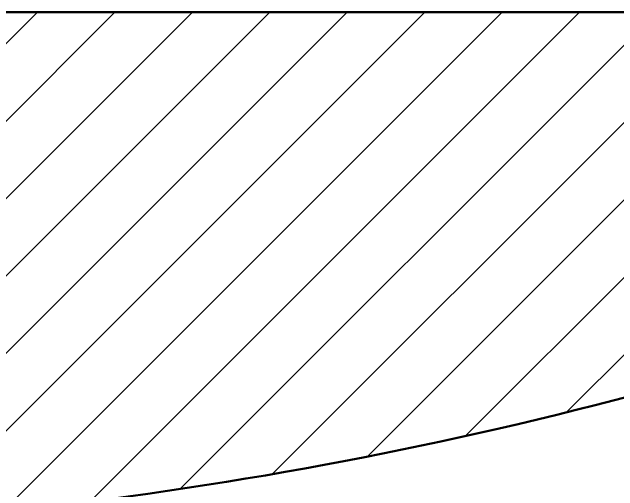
# Model space of a CAD drawing. Header units: millimetres. Extents: x 0 to 118800, y 79635 to 177025.
# Drawn here: x 33035 to 35801, y 97013 to 99200 of the extents above; entities that cross this region are included whole.
import ezdxf

# ---------------------------------------------------------------- set-up
doc = ezdxf.new("R2010")
doc.units = ezdxf.units.MM
doc.header["$LTSCALE"] = 200
doc.layers.add('AM_0', color=7, linetype='Continuous', lineweight=50)
doc.layers.add('AM_8', color=1, linetype='Continuous', lineweight=25)

msp = doc.modelspace()

# ---------------------------------------------------------------- hatches: boundary and pattern name
at = {"layer": 'AM_8'}
h = msp.add_hatch(dxfattribs=at)
h.set_pattern_fill('_USER', color=256, scale=250, angle=45, style=0, pattern_type=0)
h.set_pattern_definition([(45, (0, 79837.26), (-176.7767, 176.7767), [])])
edge = h.paths.add_edge_path()
edge.add_spline(control_points=[(5280.5, 97708.1), (6681.4, 96408.4), (9074.9, 94187.7), (13410.3, 97592.4), (18237.6, 94522.2), (23861.1, 98042), (30042.8, 96435.6), (35957.3, 97233), (39203.8, 98589.3), (40665.8, 99200.1)], knot_values=[0, 0, 0, 0, 4926.854057, 8417.958194, 13827.166868, 19205.216319, 26312.624204, 32099.848974, 36841.472167, 36841.472167, 36841.472167, 36841.472167], degree=3, periodic=0)
edge.add_line((40665.8, 99200.1), (20849.8, 99200.1))
edge.add_line((20849.8, 99200.1), (20849.8, 98300.1))
edge.add_line((20849.8, 98300.1), (16049.8, 98300.1))
edge.add_line((16049.8, 98300.1), (16049.8, 97708.1))
edge.add_line((16049.8, 97708.1), (5280.5, 97708.1))

# ---------------------------------------------------------------- linework, layer by layer
at = {"layer": 'AM_0'}
for p in [(16549.8, 99200.1), (16549.8, 99200.1), (16549.8, 99200.1), (16549.8, 99200.1), (30323.6, 99200.1), (30323.6, 99200.1), (30323.6, 99200.1), (30323.6, 99200.1)]:
    msp.add_line(p, (40665.8, 99200.1), dxfattribs=at)
msp.add_spline([(5280.5, 97708.1), (9567.3, 95279.7), (12842.5, 96488.5), (18183.5, 95632.3), (23373.3, 97042.5), (30477.9, 96841.1), (36222, 97546.2), (40665.8, 99200.1)], degree=3, dxfattribs=at)

doc.saveas('drawing.dxf')
